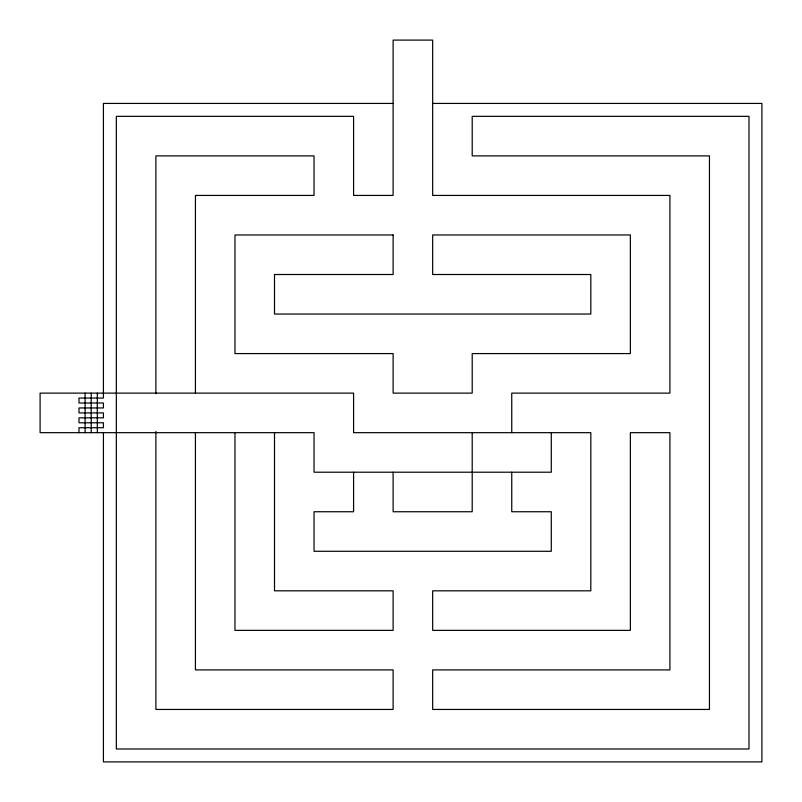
<?xml version="1.0" encoding="UTF-8"?>
<svg xmlns="http://www.w3.org/2000/svg" width="802" height="802" viewBox="0 0 802 802"><rect width="100%" height="100%" fill="white"/><g stroke="black" fill="none" stroke-linecap="round" stroke-linejoin="round"><path stroke-width="1.2" d="M393.12 103.428L103.428 103.428L103.428 398.063L78.997 398.063L78.997 403.005L103.428 403.005L103.428 407.957L78.997 407.957L78.997 412.9L103.428 412.9L103.428 417.842L78.997 417.842L78.997 422.784L103.428 422.784L103.428 427.727L78.997 427.727L78.997 432.669M432.669 103.428L761.9 103.428L761.9 761.9L103.428 761.9L103.428 432.669M551.285 432.669L551.285 472.208L314.043 472.208L314.043 432.669L40.1 432.669L40.1 393.12L353.582 393.12L353.582 432.669L590.823 432.669L590.823 590.823L432.669 590.823L432.669 630.362L630.362 630.362L630.362 432.669L669.911 432.669L669.911 669.911L432.669 669.911L432.669 709.449L709.449 709.449L709.449 155.889L472.208 155.889L472.208 116.34L748.988 116.34L748.988 748.988L116.34 748.988L116.34 116.34L353.582 116.34L353.582 195.427L393.12 195.427L393.12 40.1L432.669 40.1L432.669 195.427L669.911 195.427L669.911 393.12L511.746 393.12L511.746 432.669M511.746 472.208L511.746 511.746L551.285 511.746L551.285 551.285L314.043 551.285L314.043 511.746L353.582 511.746L353.582 472.208M472.208 432.669L472.208 511.746L393.12 511.746L393.12 472.208M274.505 432.669L274.505 590.823L393.12 590.823L393.12 630.362L234.966 630.362L234.966 432.669M195.427 393.12L195.427 195.427L314.043 195.427L314.043 155.889L155.889 155.889L155.889 393.842M195.427 432.669L195.427 669.911L393.12 669.911L393.12 709.449L155.889 709.449L155.889 431.416M97.323 393.12L97.323 432.669M91.207 393.12L91.207 432.669M85.102 393.12L85.102 432.669M393.12 234.966L234.966 234.966L234.966 353.582L393.12 353.582L393.12 393.12L472.208 393.12L472.208 353.582L630.362 353.582L630.362 234.966L432.669 234.966L432.669 274.505L590.823 274.505L590.823 314.043L274.505 314.043L274.505 274.505L393.12 274.505L393.12 234.966"/></g></svg>
